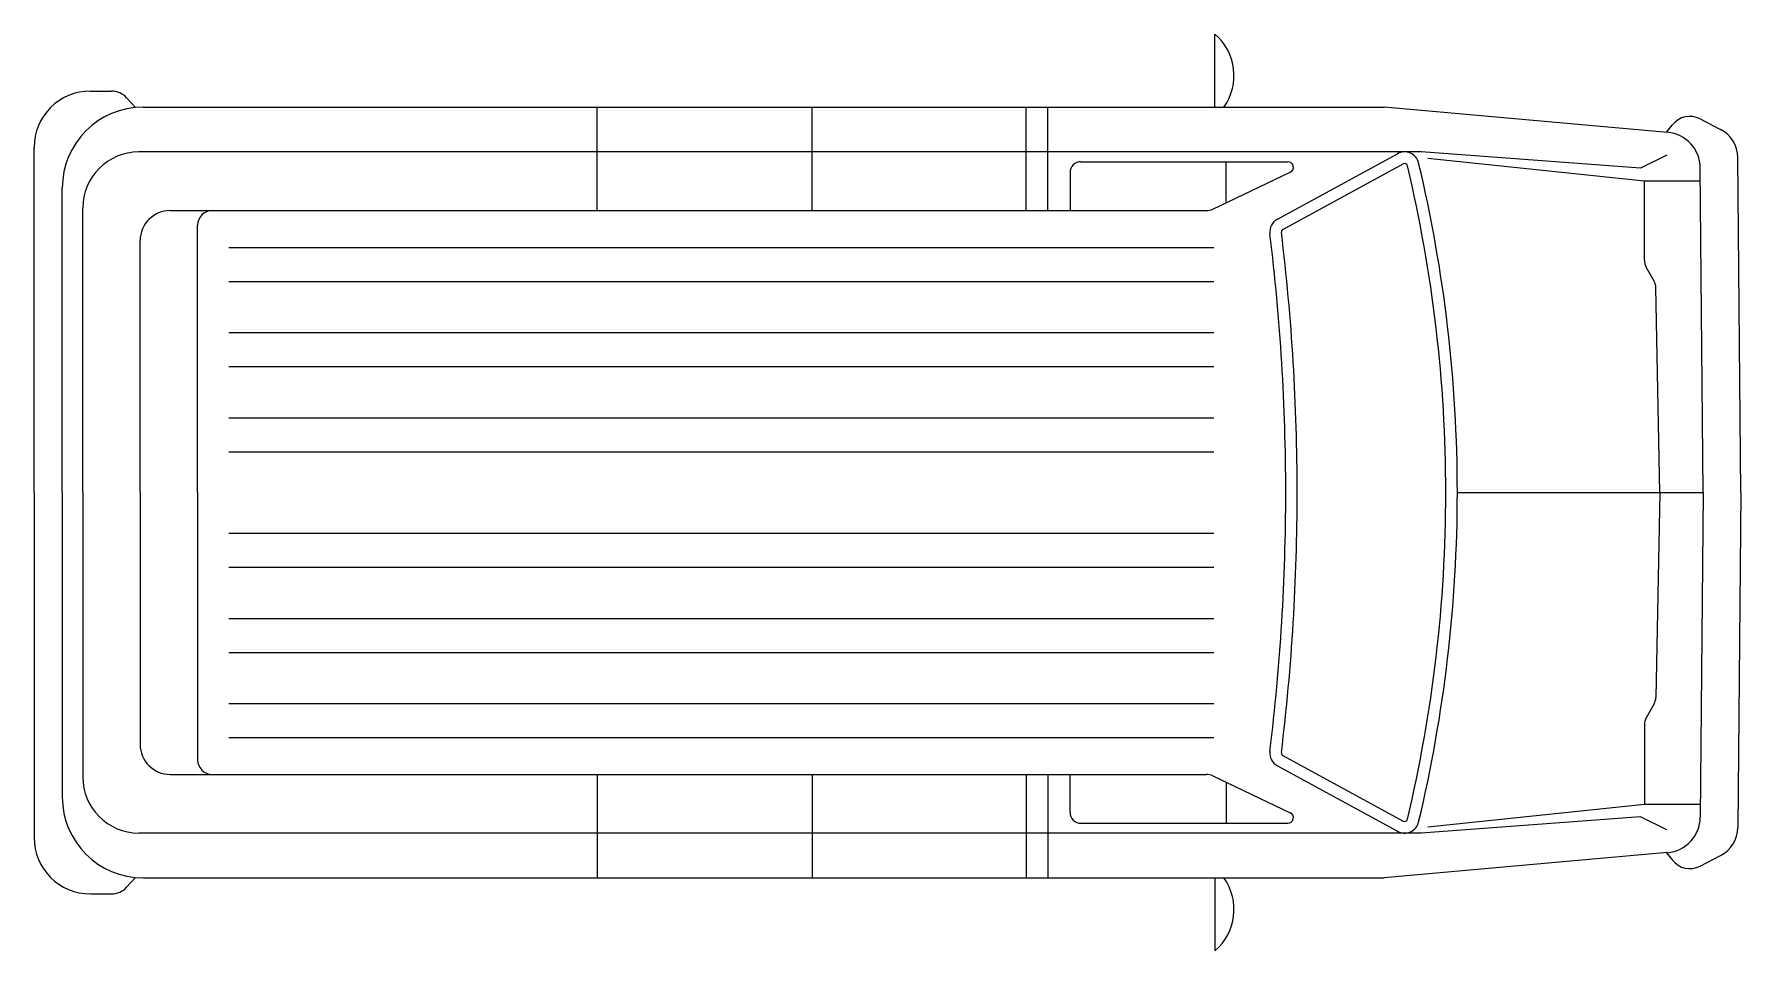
# Model space of a CAD drawing. Extents: x -180 to 0, y -48 to 48.
import ezdxf

# ---------------------------------------------------------------- set-up
doc = ezdxf.new("R2010")
doc.units = 0
doc.layers.add('LAYER01', color=7, linetype='CONTINUOUS')

msp = doc.modelspace()

# ---------------------------------------------------------------- linework, layer by layer
at = {"layer": 'LAYER01', "color": 7, "linetype": 'CONTINUOUS'}
for p, q in [((-55.47, 40.63), (-55.47, 48.33)), ((-174.05, 42.32), (-171.85, 42.32)), ((-169.31, 40.6), (-170.25, 41.62)), ((-168.51, 40.63), (-37.61, 40.63)), ((-120.61, 29.72), (-120.61, 40.63)), ((-97.94, 29.72), (-97.94, 40.63)), ((-75.38, 29.72), (-75.38, 40.63)), ((-73.08, 29.72), (-73.08, 40.63)), ((-7.75, 37.97), (-37.61, 40.63)), ((-7.83, 37.98), (-7.22, 38.75)), ((-4.29, 39.39), (-2.14, 38.28)), ((-180, 0), (-180, 36.37)), ((-33.71, 35.9), (-168.95, 35.9)), ((-69.6, 34.87), (-47.78, 34.87)), ((-54.29, 30.54), (-54.29, 34.87)), ((-48.88, 28.81), (-36.21, 35.72)), ((-48.3, 27.74), (-35.62, 34.65)), ((-10.59, 34.2), (-33.71, 35.9)), ((-33.01, 35.25), (-10.17, 32.85)), ((-7.82, 35.58), (-10.59, 34.2)), ((-3.97, 0), (-4.28, 34.21)), ((0, 0), (-0.32, 35.32)), ((-70.75, 33.72), (-70.75, 29.72)), ((-55.7, 29.87), (-47.53, 33.76)), ((-10.17, 24.49), (-10.17, 32.85)), ((-10.17, 32.85), (-4.27, 32.85)), ((-177.03, 0), (-177.03, 32.11)), ((-174.87, 0), (-174.87, 29.99)), ((-165.66, 29.72), (-56.35, 29.72)), ((-162.76, 0), (-162.76, 28.19)), ((-168.82, 0), (-168.82, 26.56)), ((-159.47, 25.83), (-55.58, 25.83)), ((-9.15, 22.28), (-9.98, 23.77)), ((-159.47, 22.25), (-55.58, 22.25)), ((-8.53, 0), (-8.96, 21.6)), ((-159.47, 16.86), (-55.58, 16.86)), ((-159.47, 13.27), (-55.58, 13.27)), ((-159.47, 7.88), (-55.58, 7.88)), ((-159.47, 4.3), (-55.58, 4.3)), ((-180, 0), (-180, -36.37)), ((-177.03, 0), (-177.03, -32.11)), ((-174.87, 0), (-174.87, -29.99)), ((-168.82, 0), (-168.82, -26.56)), ((-162.76, 0), (-162.76, -28.19)), ((-29.9, 0), (-3.97, 0)), ((-8.53, 0), (-8.96, -21.6)), ((-3.97, 0), (-4.28, -34.21)), ((0, 0), (-0.32, -35.32)), ((-159.47, -4.3), (-55.58, -4.3)), ((-159.47, -7.88), (-55.58, -7.88)), ((-159.47, -13.27), (-55.58, -13.27)), ((-159.47, -16.86), (-55.58, -16.86)), ((-159.47, -22.25), (-55.58, -22.25)), ((-9.15, -22.28), (-9.98, -23.77)), ((-10.17, -24.49), (-10.17, -32.85)), ((-159.47, -25.83), (-55.58, -25.83)), ((-48.3, -27.74), (-35.62, -34.65)), ((-165.66, -29.72), (-56.35, -29.72)), ((-120.61, -29.72), (-120.61, -40.63)), ((-97.94, -29.72), (-97.94, -40.63)), ((-75.38, -29.72), (-75.38, -40.63)), ((-73.08, -29.72), (-73.08, -40.63)), ((-70.75, -33.72), (-70.75, -29.72)), ((-55.7, -29.87), (-47.53, -33.76)), ((-54.29, -30.54), (-54.29, -34.87)), ((-48.88, -28.81), (-36.21, -35.72)), ((-10.59, -34.2), (-33.71, -35.9)), ((-33.01, -35.25), (-10.17, -32.85)), ((-7.82, -35.58), (-10.59, -34.2)), ((-10.17, -32.85), (-4.27, -32.85)), ((-33.71, -35.9), (-168.95, -35.9)), ((-69.6, -34.87), (-47.78, -34.87)), ((-7.75, -37.97), (-37.61, -40.63)), ((-7.83, -37.98), (-7.22, -38.75)), ((-4.29, -39.39), (-2.14, -38.28)), ((-169.31, -40.6), (-170.25, -41.62)), ((-168.51, -40.63), (-37.61, -40.63)), ((-55.47, -40.63), (-55.47, -48.33)), ((-174.05, -42.32), (-171.85, -42.32))]:
    msp.add_line(p, q, dxfattribs=at)
for centre, radius, start, end in [((-59.23, 43.96), 5.77, 324.8037, 49.206), ((-174.05, 36.37), 5.95, 90, 180), ((-171.85, 40.15), 2.17, 42.6396, 90), ((-168.51, 32.11), 8.52, 90, 180), ((-5.37, 37.3), 2.36, 62.6029, 141.9141), ((-8.09, 34.18), 3.81, 0.5253, 84.9042), ((-3.69, 35.29), 3.37, 0.5253, 62.6029), ((-168.95, 29.99), 5.92, 90, 180), ((-69.6, 33.72), 1.15, 90, 180), ((-47.78, 34.29), 0.586, 295.4592, 90), ((-35.47, 34.38), 1.53, 13.402, 118.6004), ((-35.47, 34.38), 0.312, 13.402, 118.6004), ((-179.75, 0), 148.63, 0, 13.402), ((-179.75, 0), 149.85, 0, 13.402), ((-165.66, 26.56), 3.16, 90, 180), ((-161.23, 28.19), 1.53, 90, 180), ((-56.35, 31.24), 1.52, 270, 295.4592), ((-48.15, 27.47), 1.53, 118.6004, 186.9733), ((-272.71, 0), 224.71, 0, 6.9733), ((-48.15, 27.47), 0.312, 118.6004, 186.9733), ((-272.71, 0), 225.92, 0, 6.9733), ((-8.69, 24.49), 1.47, 180, 209.1874), ((-10.44, 21.57), 1.47, 1.1489, 29.1874), ((-272.71, 0), 224.71, 353.0267, 0), ((-272.71, 0), 225.92, 353.0267, 0), ((-179.75, 0), 148.63, 346.598, 0), ((-179.75, 0), 149.85, 346.598, 0), ((-10.44, -21.57), 1.47, 330.8126, 358.8511), ((-8.69, -24.49), 1.47, 150.8126, 180), ((-165.66, -26.56), 3.16, 180, 270), ((-161.23, -28.19), 1.53, 180, 270), ((-48.15, -27.47), 1.53, 173.0267, 241.3996), ((-48.15, -27.47), 0.312, 173.0267, 241.3996), ((-168.95, -29.99), 5.92, 180, 270), ((-56.35, -31.24), 1.52, 64.5408, 90), ((-168.51, -32.11), 8.52, 180, 270), ((-69.6, -33.72), 1.15, 180, 270), ((-47.78, -34.29), 0.586, 270, 64.5408), ((-35.47, -34.38), 1.53, 241.3996, 346.598), ((-35.47, -34.38), 0.312, 241.3996, 346.598), ((-8.09, -34.18), 3.81, 275.0958, 359.4747), ((-3.69, -35.29), 3.37, 297.3971, 359.4747), ((-174.05, -36.37), 5.95, 180, 270), ((-5.37, -37.3), 2.36, 218.0859, 297.3971), ((-59.23, -43.96), 5.77, 310.794, 35.1963), ((-171.85, -40.15), 2.17, 270, 317.3604)]:
    msp.add_arc(centre, radius, start, end, dxfattribs=at)

doc.saveas('drawing.dxf')
